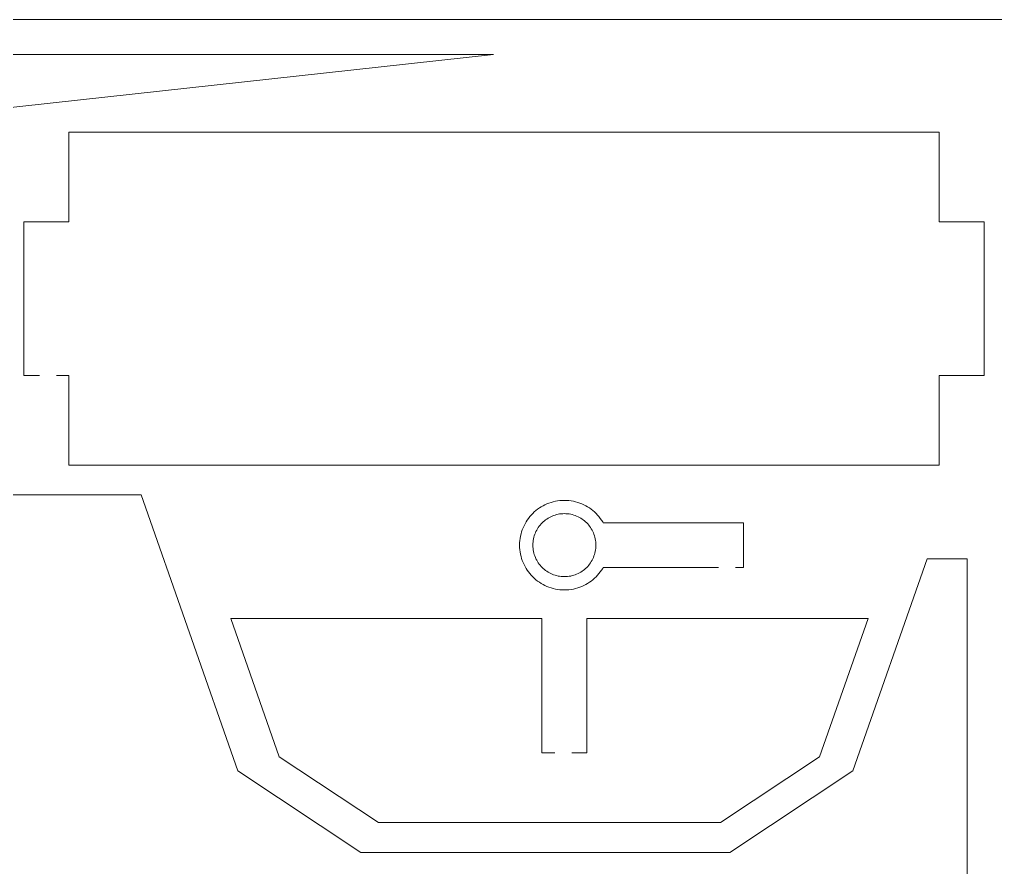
# Model space of a CAD drawing. Header units: centimetres. Extents: x -17.9 to 31.7, y -34.2 to -8.9.
# Drawn here: x 9.4 to 15.09, y -13.87 to -8.92 of the extents above; entities that cross this region are included whole.
import ezdxf

# ---------------------------------------------------------------- set-up
doc = ezdxf.new("R2010")
doc.units = ezdxf.units.CM
doc.header["$MEASUREMENT"] = 0
doc.layers.add('Layer 1', color=7, linetype='Continuous')

msp = doc.modelspace()

# ---------------------------------------------------------------- linework, layer by layer
at = {"layer": 'Layer 1', "color": 250, "lineweight": 20}
msp.add_open_spline([(31.68436, -8.92394), (31.68436, -8.92394), (-17.90561, -8.92394), (-17.90561, -8.92394)], degree=3, dxfattribs=at)
at = {"layer": 'Layer 1', "color": 250, "lineweight": 9}
for points, knots in [([(6.83419, -9.40076), (6.83419, -9.40076), (6.92745, -9.38461), (6.92745, -9.38461), (6.92745, -9.38461), (6.92745, -9.38461), (6.98149, -9.69673), (6.98149, -9.69673), (6.98149, -9.69673), (6.98149, -9.69673), (12.16404, -9.12851), (12.16404, -9.12851), (12.16404, -9.12851), (12.16404, -9.12851), (6.88294, -9.12746), (6.88294, -9.12746)], [0, 0, 0, 0, 0.2, 0.2, 0.2, 0.2, 0.4, 0.4, 0.4, 0.4, 0.6, 0.6, 0.6, 0.6, 1, 1, 1, 1]), ([(9.51961, -10.99869), (9.51961, -10.99869), (9.42934, -10.99869), (9.42934, -10.99869), (9.42934, -10.99869), (9.42934, -10.99869), (9.42934, -10.10237), (9.42934, -10.10237), (9.42934, -10.10237), (9.42934, -10.10237), (9.69033, -10.10237), (9.69033, -10.10237), (9.69033, -10.10237), (9.69033, -10.10237), (9.69033, -9.58041), (9.69033, -9.58041), (9.69033, -9.58041), (9.69033, -9.58041), (14.76159, -9.58041), (14.76159, -9.58041), (14.76159, -9.58041), (14.76159, -9.58041), (14.76159, -10.10237), (14.76159, -10.10237), (14.76159, -10.10237), (14.76159, -10.10237), (15.02257, -10.10237), (15.02257, -10.10237), (15.02257, -10.10237), (15.02257, -10.10237), (15.02257, -10.99869), (15.02257, -10.99869), (15.02257, -10.99869), (15.02257, -10.99869), (14.76159, -10.99869), (14.76159, -10.99869), (14.76159, -10.99869), (14.76159, -10.99869), (14.76159, -11.52066), (14.76159, -11.52066)], [0, 0, 0, 0, 0.0909091, 0.0909091, 0.0909091, 0.0909091, 0.1818182, 0.1818182, 0.1818182, 0.1818182, 0.2727273, 0.2727273, 0.2727273, 0.2727273, 0.3636364, 0.3636364, 0.3636364, 0.3636364, 0.4545455, 0.4545455, 0.4545455, 0.4545455, 0.5454545, 0.5454545, 0.5454545, 0.5454545, 0.6363636, 0.6363636, 0.6363636, 0.6363636, 0.7272727, 0.7272727, 0.7272727, 0.7272727, 0.8181818, 0.8181818, 0.8181818, 0.8181818, 1, 1, 1, 1]), ([(14.76159, -11.52066), (14.76159, -11.52066), (9.69033, -11.52066), (9.69033, -11.52066), (9.69033, -11.52066), (9.69033, -11.52066), (9.69033, -10.99869), (9.69033, -10.99869), (9.69033, -10.99869), (9.69033, -10.99869), (9.61961, -10.99869), (9.61961, -10.99869)], [0, 0, 0, 0, 0.25, 0.25, 0.25, 0.25, 0.5, 0.5, 0.5, 0.5, 1, 1, 1, 1]), ([(14.92365, -12.06779), (14.92365, -12.06779), (14.69056, -12.0678), (14.69056, -12.0678), (14.69056, -12.0678), (14.69056, -12.0678), (14.25796, -13.30314), (14.25796, -13.30314), (14.25796, -13.30314), (14.25796, -13.30314), (13.5413, -13.77815), (13.5413, -13.77815), (13.5413, -13.77815), (13.5413, -13.77815), (11.39166, -13.77815), (11.39166, -13.77815), (11.39166, -13.77815), (11.39166, -13.77815), (10.67504, -13.30315), (10.67504, -13.30315), (10.67504, -13.30315), (10.67504, -13.30315), (10.11191, -11.6952), (10.11191, -11.6952), (10.11191, -11.6952), (10.11191, -11.6952), (4.50701, -11.6952), (4.50701, -11.6952), (4.50701, -11.6952), (4.50701, -11.6952), (3.94392, -13.30314), (3.94392, -13.30314), (3.94392, -13.30314), (3.94392, -13.30314), (3.22725, -13.77815), (3.22725, -13.77815), (3.22725, -13.77815), (3.22725, -13.77815), (2.07983, -13.77815), (2.07983, -13.77815)], [0, 0, 0, 0, 0.0909091, 0.0909091, 0.0909091, 0.0909091, 0.1818182, 0.1818182, 0.1818182, 0.1818182, 0.2727273, 0.2727273, 0.2727273, 0.2727273, 0.3636364, 0.3636364, 0.3636364, 0.3636364, 0.4545455, 0.4545455, 0.4545455, 0.4545455, 0.5454545, 0.5454545, 0.5454545, 0.5454545, 0.6363636, 0.6363636, 0.6363636, 0.6363636, 0.7272727, 0.7272727, 0.7272727, 0.7272727, 0.8181818, 0.8181818, 0.8181818, 0.8181818, 1, 1, 1, 1]), ([(13.47502, -12.11808), (13.47502, -12.11808), (12.80399, -12.11808), (12.80399, -12.11808), (12.80399, -12.11808), (12.80399, -12.11808), (12.80105, -12.12309), (12.80105, -12.12309), (12.80105, -12.12309), (12.80105, -12.12309), (12.79429, -12.13367), (12.79429, -12.13367), (12.79429, -12.13367), (12.79429, -12.13367), (12.78701, -12.14391), (12.78701, -12.14391), (12.78701, -12.14391), (12.78701, -12.14391), (12.77928, -12.15377), (12.77928, -12.15377), (12.77928, -12.15377), (12.77928, -12.15377), (12.77108, -12.16325), (12.77108, -12.16325), (12.77108, -12.16325), (12.77108, -12.16325), (12.76244, -12.17231), (12.76244, -12.17231), (12.76244, -12.17231), (12.76244, -12.17231), (12.7534, -12.18096), (12.7534, -12.18096), (12.7534, -12.18096), (12.7534, -12.18096), (12.74392, -12.18915), (12.74392, -12.18915), (12.74392, -12.18915), (12.74392, -12.18915), (12.73408, -12.19691), (12.73408, -12.19691), (12.73408, -12.19691), (12.73408, -12.19691), (12.72384, -12.20418), (12.72384, -12.20418), (12.72384, -12.20418), (12.72384, -12.20418), (12.71325, -12.21097), (12.71325, -12.21097), (12.71325, -12.21097), (12.71325, -12.21097), (12.70232, -12.21726), (12.70232, -12.21726), (12.70232, -12.21726), (12.70232, -12.21726), (12.69106, -12.22301), (12.69106, -12.22301), (12.69106, -12.22301), (12.69106, -12.22301), (12.6795, -12.22824), (12.6795, -12.22824), (12.6795, -12.22824), (12.6795, -12.22824), (12.66761, -12.23292), (12.66761, -12.23292), (12.66761, -12.23292), (12.66761, -12.23292), (12.65548, -12.23701), (12.65548, -12.23701), (12.65548, -12.23701), (12.65548, -12.23701), (12.64306, -12.24054), (12.64306, -12.24054), (12.64306, -12.24054), (12.64306, -12.24054), (12.63043, -12.24345), (12.63043, -12.24345), (12.63043, -12.24345), (12.63043, -12.24345), (12.61754, -12.24574), (12.61754, -12.24574), (12.61754, -12.24574), (12.61754, -12.24574), (12.60444, -12.2474), (12.60444, -12.2474), (12.60444, -12.2474), (12.60444, -12.2474), (12.59115, -12.24841), (12.59115, -12.24841), (12.59115, -12.24841), (12.59115, -12.24841), (12.57767, -12.24875), (12.57767, -12.24875), (12.57767, -12.24875), (12.57767, -12.24875), (12.56429, -12.24841), (12.56429, -12.24841), (12.56429, -12.24841), (12.56429, -12.24841), (12.5511, -12.2474), (12.5511, -12.2474), (12.5511, -12.2474), (12.5511, -12.2474), (12.53808, -12.24574), (12.53808, -12.24574), (12.53808, -12.24574), (12.53808, -12.24574), (12.52526, -12.24345), (12.52526, -12.24345), (12.52526, -12.24345), (12.52526, -12.24345), (12.51267, -12.24054), (12.51267, -12.24054), (12.51267, -12.24054), (12.51267, -12.24054), (12.50031, -12.23701), (12.50031, -12.23701), (12.50031, -12.23701), (12.50031, -12.23701), (12.48821, -12.23292), (12.48821, -12.23292), (12.48821, -12.23292), (12.48821, -12.23292), (12.47638, -12.22824), (12.47638, -12.22824), (12.47638, -12.22824), (12.47638, -12.22824), (12.46483, -12.22301), (12.46483, -12.22301), (12.46483, -12.22301), (12.46483, -12.22301), (12.45359, -12.21726), (12.45359, -12.21726), (12.45359, -12.21726), (12.45359, -12.21726), (12.44267, -12.21097), (12.44267, -12.21097), (12.44267, -12.21097), (12.44267, -12.21097), (12.43208, -12.20418), (12.43208, -12.20418), (12.43208, -12.20418), (12.43208, -12.20418), (12.42186, -12.19691), (12.42186, -12.19691), (12.42186, -12.19691), (12.42186, -12.19691), (12.41201, -12.18915), (12.41201, -12.18915), (12.41201, -12.18915), (12.41201, -12.18915), (12.40252, -12.18096), (12.40252, -12.18096), (12.40252, -12.18096), (12.40252, -12.18096), (12.39346, -12.17231), (12.39346, -12.17231), (12.39346, -12.17231), (12.39346, -12.17231), (12.38481, -12.16325), (12.38481, -12.16325), (12.38481, -12.16325), (12.38481, -12.16325), (12.3766, -12.15377), (12.3766, -12.15377), (12.3766, -12.15377), (12.3766, -12.15377), (12.36885, -12.14391), (12.36885, -12.14391), (12.36885, -12.14391), (12.36885, -12.14391), (12.36156, -12.13367), (12.36156, -12.13367), (12.36156, -12.13367), (12.36156, -12.13367), (12.35475, -12.12309), (12.35475, -12.12309), (12.35475, -12.12309), (12.35475, -12.12309), (12.34847, -12.11215), (12.34847, -12.11215), (12.34847, -12.11215), (12.34847, -12.11215), (12.34269, -12.10089), (12.34269, -12.10089), (12.34269, -12.10089), (12.34269, -12.10089), (12.33746, -12.08933), (12.33746, -12.08933), (12.33746, -12.08933), (12.33746, -12.08933), (12.33276, -12.07747), (12.33276, -12.07747), (12.33276, -12.07747), (12.33276, -12.07747), (12.32865, -12.06534), (12.32865, -12.06534), (12.32865, -12.06534), (12.32865, -12.06534), (12.32513, -12.05295), (12.32513, -12.05295), (12.32513, -12.05295), (12.32513, -12.05295), (12.3222, -12.04031), (12.3222, -12.04031), (12.3222, -12.04031), (12.3222, -12.04031), (12.3199, -12.02746), (12.3199, -12.02746), (12.3199, -12.02746), (12.3199, -12.02746), (12.31824, -12.01438), (12.31824, -12.01438), (12.31824, -12.01438), (12.31824, -12.01438), (12.31722, -12.00111), (12.31722, -12.00111), (12.31722, -12.00111), (12.31722, -12.00111), (12.31688, -11.98768), (12.31688, -11.98768), (12.31688, -11.98768), (12.31688, -11.98768), (12.31722, -11.97423), (12.31722, -11.97423), (12.31722, -11.97423), (12.31722, -11.97423), (12.31824, -11.96097), (12.31824, -11.96097), (12.31824, -11.96097), (12.31824, -11.96097), (12.3199, -11.94789), (12.3199, -11.94789), (12.3199, -11.94789), (12.3199, -11.94789), (12.3222, -11.93503), (12.3222, -11.93503), (12.3222, -11.93503), (12.3222, -11.93503), (12.32513, -11.92239), (12.32513, -11.92239), (12.32513, -11.92239), (12.32513, -11.92239), (12.32865, -11.90999), (12.32865, -11.90999), (12.32865, -11.90999), (12.32865, -11.90999), (12.33276, -11.89785), (12.33276, -11.89785), (12.33276, -11.89785), (12.33276, -11.89785), (12.33746, -11.88599), (12.33746, -11.88599), (12.33746, -11.88599), (12.33746, -11.88599), (12.34269, -11.87442), (12.34269, -11.87442), (12.34269, -11.87442), (12.34269, -11.87442), (12.34847, -11.86316), (12.34847, -11.86316), (12.34847, -11.86316), (12.34847, -11.86316), (12.35475, -11.85221), (12.35475, -11.85221), (12.35475, -11.85221), (12.35475, -11.85221), (12.36156, -11.84162), (12.36156, -11.84162), (12.36156, -11.84162), (12.36156, -11.84162), (12.36885, -11.83137), (12.36885, -11.83137), (12.36885, -11.83137), (12.36885, -11.83137), (12.3766, -11.8215), (12.3766, -11.8215), (12.3766, -11.8215), (12.3766, -11.8215), (12.38481, -11.81202), (12.38481, -11.81202), (12.38481, -11.81202), (12.38481, -11.81202), (12.39346, -11.80294), (12.39346, -11.80294), (12.39346, -11.80294), (12.39346, -11.80294), (12.40252, -11.7943), (12.40252, -11.7943), (12.40252, -11.7943), (12.40252, -11.7943), (12.41201, -11.78608), (12.41201, -11.78608), (12.41201, -11.78608), (12.41201, -11.78608), (12.42186, -11.77833), (12.42186, -11.77833), (12.42186, -11.77833), (12.42186, -11.77833), (12.43208, -11.77104), (12.43208, -11.77104), (12.43208, -11.77104), (12.43208, -11.77104), (12.44267, -11.76425), (12.44267, -11.76425), (12.44267, -11.76425), (12.44267, -11.76425), (12.45359, -11.75795), (12.45359, -11.75795), (12.45359, -11.75795), (12.45359, -11.75795), (12.46483, -11.75218), (12.46483, -11.75218), (12.46483, -11.75218), (12.46483, -11.75218), (12.47638, -11.74695), (12.47638, -11.74695), (12.47638, -11.74695), (12.47638, -11.74695), (12.48821, -11.74227), (12.48821, -11.74227), (12.48821, -11.74227), (12.48821, -11.74227), (12.50031, -11.73816), (12.50031, -11.73816), (12.50031, -11.73816), (12.50031, -11.73816), (12.51267, -11.73464), (12.51267, -11.73464), (12.51267, -11.73464), (12.51267, -11.73464), (12.52526, -11.73173), (12.52526, -11.73173), (12.52526, -11.73173), (12.52526, -11.73173), (12.53808, -11.72943), (12.53808, -11.72943), (12.53808, -11.72943), (12.53808, -11.72943), (12.5511, -11.72777), (12.5511, -11.72777), (12.5511, -11.72777), (12.5511, -11.72777), (12.56429, -11.72676), (12.56429, -11.72676), (12.56429, -11.72676), (12.56429, -11.72676), (12.57767, -11.72642), (12.57767, -11.72642), (12.57767, -11.72642), (12.57767, -11.72642), (12.59115, -11.72676), (12.59115, -11.72676), (12.59115, -11.72676), (12.59115, -11.72676), (12.60444, -11.72777), (12.60444, -11.72777), (12.60444, -11.72777), (12.60444, -11.72777), (12.61754, -11.72943), (12.61754, -11.72943), (12.61754, -11.72943), (12.61754, -11.72943), (12.63043, -11.73173), (12.63043, -11.73173), (12.63043, -11.73173), (12.63043, -11.73173), (12.64306, -11.73464), (12.64306, -11.73464), (12.64306, -11.73464), (12.64306, -11.73464), (12.65548, -11.73816), (12.65548, -11.73816), (12.65548, -11.73816), (12.65548, -11.73816), (12.66761, -11.74227), (12.66761, -11.74227), (12.66761, -11.74227), (12.66761, -11.74227), (12.6795, -11.74695), (12.6795, -11.74695), (12.6795, -11.74695), (12.6795, -11.74695), (12.69106, -11.75218), (12.69106, -11.75218), (12.69106, -11.75218), (12.69106, -11.75218), (12.70232, -11.75795), (12.70232, -11.75795), (12.70232, -11.75795), (12.70232, -11.75795), (12.71325, -11.76425), (12.71325, -11.76425), (12.71325, -11.76425), (12.71325, -11.76425), (12.72384, -11.77104), (12.72384, -11.77104), (12.72384, -11.77104), (12.72384, -11.77104), (12.73408, -11.77833), (12.73408, -11.77833), (12.73408, -11.77833), (12.73408, -11.77833), (12.74392, -11.78608), (12.74392, -11.78608), (12.74392, -11.78608), (12.74392, -11.78608), (12.7534, -11.7943), (12.7534, -11.7943), (12.7534, -11.7943), (12.7534, -11.7943), (12.76244, -11.80294), (12.76244, -11.80294), (12.76244, -11.80294), (12.76244, -11.80294), (12.77108, -11.81202), (12.77108, -11.81202), (12.77108, -11.81202), (12.77108, -11.81202), (12.77928, -11.8215), (12.77928, -11.8215), (12.77928, -11.8215), (12.77928, -11.8215), (12.78701, -11.83137), (12.78701, -11.83137), (12.78701, -11.83137), (12.78701, -11.83137), (12.79429, -11.84162), (12.79429, -11.84162), (12.79429, -11.84162), (12.79429, -11.84162), (12.80105, -11.85221), (12.80105, -11.85221), (12.80105, -11.85221), (12.80105, -11.85221), (12.80383, -11.85709), (12.80383, -11.85709)], [0, 0, 0, 0, 0.0090909, 0.0090909, 0.0090909, 0.0090909, 0.0181818, 0.0181818, 0.0181818, 0.0181818, 0.0272727, 0.0272727, 0.0272727, 0.0272727, 0.0363636, 0.0363636, 0.0363636, 0.0363636, 0.0454545, 0.0454545, 0.0454545, 0.0454545, 0.0545455, 0.0545455, 0.0545455, 0.0545455, 0.0636364, 0.0636364, 0.0636364, 0.0636364, 0.0727273, 0.0727273, 0.0727273, 0.0727273, 0.0818182, 0.0818182, 0.0818182, 0.0818182, 0.0909091, 0.0909091, 0.0909091, 0.0909091, 0.1, 0.1, 0.1, 0.1, 0.1090909, 0.1090909, 0.1090909, 0.1090909, 0.1181818, 0.1181818, 0.1181818, 0.1181818, 0.1272727, 0.1272727, 0.1272727, 0.1272727, 0.1363636, 0.1363636, 0.1363636, 0.1363636, 0.1454545, 0.1454545, 0.1454545, 0.1454545, 0.1545455, 0.1545455, 0.1545455, 0.1545455, 0.1636364, 0.1636364, 0.1636364, 0.1636364, 0.1727273, 0.1727273, 0.1727273, 0.1727273, 0.1818182, 0.1818182, 0.1818182, 0.1818182, 0.1909091, 0.1909091, 0.1909091, 0.1909091, 0.2, 0.2, 0.2, 0.2, 0.2090909, 0.2090909, 0.2090909, 0.2090909, 0.2181818, 0.2181818, 0.2181818, 0.2181818, 0.2272727, 0.2272727, 0.2272727, 0.2272727, 0.2363636, 0.2363636, 0.2363636, 0.2363636, 0.2454545, 0.2454545, 0.2454545, 0.2454545, 0.2545455, 0.2545455, 0.2545455, 0.2545455, 0.2636364, 0.2636364, 0.2636364, 0.2636364, 0.2727273, 0.2727273, 0.2727273, 0.2727273, 0.2818182, 0.2818182, 0.2818182, 0.2818182, 0.2909091, 0.2909091, 0.2909091, 0.2909091, 0.3, 0.3, 0.3, 0.3, 0.3090909, 0.3090909, 0.3090909, 0.3090909, 0.3181818, 0.3181818, 0.3181818, 0.3181818, 0.3272727, 0.3272727, 0.3272727, 0.3272727, 0.3363636, 0.3363636, 0.3363636, 0.3363636, 0.3454545, 0.3454545, 0.3454545, 0.3454545, 0.3545455, 0.3545455, 0.3545455, 0.3545455, 0.3636364, 0.3636364, 0.3636364, 0.3636364, 0.3727273, 0.3727273, 0.3727273, 0.3727273, 0.3818182, 0.3818182, 0.3818182, 0.3818182, 0.3909091, 0.3909091, 0.3909091, 0.3909091, 0.4, 0.4, 0.4, 0.4, 0.4090909, 0.4090909, 0.4090909, 0.4090909, 0.4181818, 0.4181818, 0.4181818, 0.4181818, 0.4272727, 0.4272727, 0.4272727, 0.4272727, 0.4363636, 0.4363636, 0.4363636, 0.4363636, 0.4454545, 0.4454545, 0.4454545, 0.4454545, 0.4545455, 0.4545455, 0.4545455, 0.4545455, 0.4636364, 0.4636364, 0.4636364, 0.4636364, 0.4727273, 0.4727273, 0.4727273, 0.4727273, 0.4818182, 0.4818182, 0.4818182, 0.4818182, 0.4909091, 0.4909091, 0.4909091, 0.4909091, 0.5, 0.5, 0.5, 0.5, 0.5090909, 0.5090909, 0.5090909, 0.5090909, 0.5181818, 0.5181818, 0.5181818, 0.5181818, 0.5272727, 0.5272727, 0.5272727, 0.5272727, 0.5363636, 0.5363636, 0.5363636, 0.5363636, 0.5454545, 0.5454545, 0.5454545, 0.5454545, 0.5545455, 0.5545455, 0.5545455, 0.5545455, 0.5636364, 0.5636364, 0.5636364, 0.5636364, 0.5727273, 0.5727273, 0.5727273, 0.5727273, 0.5818182, 0.5818182, 0.5818182, 0.5818182, 0.5909091, 0.5909091, 0.5909091, 0.5909091, 0.6, 0.6, 0.6, 0.6, 0.6090909, 0.6090909, 0.6090909, 0.6090909, 0.6181818, 0.6181818, 0.6181818, 0.6181818, 0.6272727, 0.6272727, 0.6272727, 0.6272727, 0.6363636, 0.6363636, 0.6363636, 0.6363636, 0.6454545, 0.6454545, 0.6454545, 0.6454545, 0.6545455, 0.6545455, 0.6545455, 0.6545455, 0.6636364, 0.6636364, 0.6636364, 0.6636364, 0.6727273, 0.6727273, 0.6727273, 0.6727273, 0.6818182, 0.6818182, 0.6818182, 0.6818182, 0.6909091, 0.6909091, 0.6909091, 0.6909091, 0.7, 0.7, 0.7, 0.7, 0.7090909, 0.7090909, 0.7090909, 0.7090909, 0.7181818, 0.7181818, 0.7181818, 0.7181818, 0.7272727, 0.7272727, 0.7272727, 0.7272727, 0.7363636, 0.7363636, 0.7363636, 0.7363636, 0.7454545, 0.7454545, 0.7454545, 0.7454545, 0.7545455, 0.7545455, 0.7545455, 0.7545455, 0.7636364, 0.7636364, 0.7636364, 0.7636364, 0.7727273, 0.7727273, 0.7727273, 0.7727273, 0.7818182, 0.7818182, 0.7818182, 0.7818182, 0.7909091, 0.7909091, 0.7909091, 0.7909091, 0.8, 0.8, 0.8, 0.8, 0.8090909, 0.8090909, 0.8090909, 0.8090909, 0.8181818, 0.8181818, 0.8181818, 0.8181818, 0.8272727, 0.8272727, 0.8272727, 0.8272727, 0.8363636, 0.8363636, 0.8363636, 0.8363636, 0.8454545, 0.8454545, 0.8454545, 0.8454545, 0.8545455, 0.8545455, 0.8545455, 0.8545455, 0.8636364, 0.8636364, 0.8636364, 0.8636364, 0.8727273, 0.8727273, 0.8727273, 0.8727273, 0.8818182, 0.8818182, 0.8818182, 0.8818182, 0.8909091, 0.8909091, 0.8909091, 0.8909091, 0.9, 0.9, 0.9, 0.9, 0.9090909, 0.9090909, 0.9090909, 0.9090909, 0.9181818, 0.9181818, 0.9181818, 0.9181818, 0.9272727, 0.9272727, 0.9272727, 0.9272727, 0.9363636, 0.9363636, 0.9363636, 0.9363636, 0.9454545, 0.9454545, 0.9454545, 0.9454545, 0.9545455, 0.9545455, 0.9545455, 0.9545455, 0.9636364, 0.9636364, 0.9636364, 0.9636364, 0.9727273, 0.9727273, 0.9727273, 0.9727273, 0.9818182, 0.9818182, 0.9818182, 0.9818182, 1, 1, 1, 1]), ([(12.46121, -11.84589), (12.46121, -11.84589), (12.45456, -11.85166), (12.45456, -11.85166), (12.45456, -11.85166), (12.45456, -11.85166), (12.44817, -11.85775), (12.44817, -11.85775), (12.44817, -11.85775), (12.44817, -11.85775), (12.44209, -11.86412), (12.44209, -11.86412), (12.44209, -11.86412), (12.44209, -11.86412), (12.43632, -11.87079), (12.43632, -11.87079), (12.43632, -11.87079), (12.43632, -11.87079), (12.43086, -11.87773), (12.43086, -11.87773), (12.43086, -11.87773), (12.43086, -11.87773), (12.42575, -11.88493), (12.42575, -11.88493), (12.42575, -11.88493), (12.42575, -11.88493), (12.42096, -11.89239), (12.42096, -11.89239), (12.42096, -11.89239), (12.42096, -11.89239), (12.41653, -11.90008), (12.41653, -11.90008), (12.41653, -11.90008), (12.41653, -11.90008), (12.41247, -11.90801), (12.41247, -11.90801), (12.41247, -11.90801), (12.41247, -11.90801), (12.4088, -11.91614), (12.4088, -11.91614), (12.4088, -11.91614), (12.4088, -11.91614), (12.40549, -11.92448), (12.40549, -11.92448), (12.40549, -11.92448), (12.40549, -11.92448), (12.40259, -11.93303), (12.40259, -11.93303), (12.40259, -11.93303), (12.40259, -11.93303), (12.40012, -11.94174), (12.40012, -11.94174), (12.40012, -11.94174), (12.40012, -11.94174), (12.39807, -11.95063), (12.39807, -11.95063), (12.39807, -11.95063), (12.39807, -11.95063), (12.39645, -11.95967), (12.39645, -11.95967), (12.39645, -11.95967), (12.39645, -11.95967), (12.39528, -11.96887), (12.39528, -11.96887), (12.39528, -11.96887), (12.39528, -11.96887), (12.39456, -11.9782), (12.39456, -11.9782), (12.39456, -11.9782), (12.39456, -11.9782), (12.39433, -11.98764), (12.39433, -11.98764), (12.39433, -11.98764), (12.39433, -11.98764), (12.39456, -11.9971), (12.39456, -11.9971), (12.39456, -11.9971), (12.39456, -11.9971), (12.39528, -12.00643), (12.39528, -12.00643), (12.39528, -12.00643), (12.39528, -12.00643), (12.39645, -12.01562), (12.39645, -12.01562), (12.39645, -12.01562), (12.39645, -12.01562), (12.39807, -12.02466), (12.39807, -12.02466), (12.39807, -12.02466), (12.39807, -12.02466), (12.40012, -12.03355), (12.40012, -12.03355), (12.40012, -12.03355), (12.40012, -12.03355), (12.40259, -12.04226), (12.40259, -12.04226), (12.40259, -12.04226), (12.40259, -12.04226), (12.40549, -12.05079), (12.40549, -12.05079), (12.40549, -12.05079), (12.40549, -12.05079), (12.4088, -12.05913), (12.4088, -12.05913), (12.4088, -12.05913), (12.4088, -12.05913), (12.41247, -12.06727), (12.41247, -12.06727), (12.41247, -12.06727), (12.41247, -12.06727), (12.41653, -12.07518), (12.41653, -12.07518), (12.41653, -12.07518), (12.41653, -12.07518), (12.42096, -12.08287), (12.42096, -12.08287), (12.42096, -12.08287), (12.42096, -12.08287), (12.42575, -12.09032), (12.42575, -12.09032), (12.42575, -12.09032), (12.42575, -12.09032), (12.43086, -12.09752), (12.43086, -12.09752), (12.43086, -12.09752), (12.43086, -12.09752), (12.43632, -12.10445), (12.43632, -12.10445), (12.43632, -12.10445), (12.43632, -12.10445), (12.44209, -12.11111), (12.44209, -12.11111), (12.44209, -12.11111), (12.44209, -12.11111), (12.44817, -12.11748), (12.44817, -12.11748), (12.44817, -12.11748), (12.44817, -12.11748), (12.45456, -12.12357), (12.45456, -12.12357), (12.45456, -12.12357), (12.45456, -12.12357), (12.46121, -12.12933), (12.46121, -12.12933), (12.46121, -12.12933), (12.46121, -12.12933), (12.46815, -12.13478), (12.46815, -12.13478), (12.46815, -12.13478), (12.46815, -12.13478), (12.47534, -12.13989), (12.47534, -12.13989), (12.47534, -12.13989), (12.47534, -12.13989), (12.48279, -12.14467), (12.48279, -12.14467), (12.48279, -12.14467), (12.48279, -12.14467), (12.49047, -12.14909), (12.49047, -12.14909), (12.49047, -12.14909), (12.49047, -12.14909), (12.49836, -12.15315), (12.49836, -12.15315), (12.49836, -12.15315), (12.49836, -12.15315), (12.50649, -12.15682), (12.50649, -12.15682), (12.50649, -12.15682), (12.50649, -12.15682), (12.51482, -12.16011), (12.51482, -12.16011), (12.51482, -12.16011), (12.51482, -12.16011), (12.52332, -12.16298), (12.52332, -12.16298), (12.52332, -12.16298), (12.52332, -12.16298), (12.53201, -12.16546), (12.53201, -12.16546), (12.53201, -12.16546), (12.53201, -12.16546), (12.54086, -12.16751), (12.54086, -12.16751), (12.54086, -12.16751), (12.54086, -12.16751), (12.54988, -12.16912), (12.54988, -12.16912), (12.54988, -12.16912), (12.54988, -12.16912), (12.55903, -12.17029), (12.55903, -12.17029), (12.55903, -12.17029), (12.55903, -12.17029), (12.56831, -12.171), (12.56831, -12.171), (12.56831, -12.171), (12.56831, -12.171), (12.57771, -12.17123), (12.57771, -12.17123), (12.57771, -12.17123), (12.57771, -12.17123), (12.5872, -12.171), (12.5872, -12.171), (12.5872, -12.171), (12.5872, -12.171), (12.59654, -12.17029), (12.59654, -12.17029), (12.59654, -12.17029), (12.59654, -12.17029), (12.60574, -12.16912), (12.60574, -12.16912), (12.60574, -12.16912), (12.60574, -12.16912), (12.6148, -12.16751), (12.6148, -12.16751), (12.6148, -12.16751), (12.6148, -12.16751), (12.62371, -12.16546), (12.62371, -12.16546), (12.62371, -12.16546), (12.62371, -12.16546), (12.63243, -12.16298), (12.63243, -12.16298), (12.63243, -12.16298), (12.63243, -12.16298), (12.64097, -12.16011), (12.64097, -12.16011), (12.64097, -12.16011), (12.64097, -12.16011), (12.64932, -12.15682), (12.64932, -12.15682), (12.64932, -12.15682), (12.64932, -12.15682), (12.65744, -12.15315), (12.65744, -12.15315), (12.65744, -12.15315), (12.65744, -12.15315), (12.66537, -12.14909), (12.66537, -12.14909), (12.66537, -12.14909), (12.66537, -12.14909), (12.67305, -12.14467), (12.67305, -12.14467), (12.67305, -12.14467), (12.67305, -12.14467), (12.6805, -12.13989), (12.6805, -12.13989), (12.6805, -12.13989), (12.6805, -12.13989), (12.68769, -12.13478), (12.68769, -12.13478), (12.68769, -12.13478), (12.68769, -12.13478), (12.69464, -12.12933), (12.69464, -12.12933), (12.69464, -12.12933), (12.69464, -12.12933), (12.70128, -12.12357), (12.70128, -12.12357), (12.70128, -12.12357), (12.70128, -12.12357), (12.70765, -12.11748), (12.70765, -12.11748), (12.70765, -12.11748), (12.70765, -12.11748), (12.71373, -12.11111), (12.71373, -12.11111), (12.71373, -12.11111), (12.71373, -12.11111), (12.71949, -12.10445), (12.71949, -12.10445), (12.71949, -12.10445), (12.71949, -12.10445), (12.72493, -12.09752), (12.72493, -12.09752), (12.72493, -12.09752), (12.72493, -12.09752), (12.73004, -12.09032), (12.73004, -12.09032), (12.73004, -12.09032), (12.73004, -12.09032), (12.7348, -12.08287), (12.7348, -12.08287), (12.7348, -12.08287), (12.7348, -12.08287), (12.73921, -12.07518), (12.73921, -12.07518), (12.73921, -12.07518), (12.73921, -12.07518), (12.74325, -12.06727), (12.74325, -12.06727), (12.74325, -12.06727), (12.74325, -12.06727), (12.74692, -12.05913), (12.74692, -12.05913), (12.74692, -12.05913), (12.74692, -12.05913), (12.75021, -12.05079), (12.75021, -12.05079), (12.75021, -12.05079), (12.75021, -12.05079), (12.75307, -12.04226), (12.75307, -12.04226), (12.75307, -12.04226), (12.75307, -12.04226), (12.75554, -12.03355), (12.75554, -12.03355), (12.75554, -12.03355), (12.75554, -12.03355), (12.7576, -12.02466), (12.7576, -12.02466), (12.7576, -12.02466), (12.7576, -12.02466), (12.7592, -12.01562), (12.7592, -12.01562), (12.7592, -12.01562), (12.7592, -12.01562), (12.76036, -12.00643), (12.76036, -12.00643), (12.76036, -12.00643), (12.76036, -12.00643), (12.76107, -11.9971), (12.76107, -11.9971), (12.76107, -11.9971), (12.76107, -11.9971), (12.7613, -11.98764), (12.7613, -11.98764), (12.7613, -11.98764), (12.7613, -11.98764), (12.76107, -11.9782), (12.76107, -11.9782), (12.76107, -11.9782), (12.76107, -11.9782), (12.76036, -11.96887), (12.76036, -11.96887), (12.76036, -11.96887), (12.76036, -11.96887), (12.7592, -11.95967), (12.7592, -11.95967), (12.7592, -11.95967), (12.7592, -11.95967), (12.7576, -11.95063), (12.7576, -11.95063), (12.7576, -11.95063), (12.7576, -11.95063), (12.75554, -11.94174), (12.75554, -11.94174), (12.75554, -11.94174), (12.75554, -11.94174), (12.75307, -11.93303), (12.75307, -11.93303), (12.75307, -11.93303), (12.75307, -11.93303), (12.75021, -11.92448), (12.75021, -11.92448), (12.75021, -11.92448), (12.75021, -11.92448), (12.74692, -11.91614), (12.74692, -11.91614), (12.74692, -11.91614), (12.74692, -11.91614), (12.74325, -11.90801), (12.74325, -11.90801), (12.74325, -11.90801), (12.74325, -11.90801), (12.73921, -11.90008), (12.73921, -11.90008), (12.73921, -11.90008), (12.73921, -11.90008), (12.7348, -11.89239), (12.7348, -11.89239), (12.7348, -11.89239), (12.7348, -11.89239), (12.73004, -11.88493), (12.73004, -11.88493), (12.73004, -11.88493), (12.73004, -11.88493), (12.72493, -11.87773), (12.72493, -11.87773), (12.72493, -11.87773), (12.72493, -11.87773), (12.71949, -11.87079), (12.71949, -11.87079), (12.71949, -11.87079), (12.71949, -11.87079), (12.71373, -11.86412), (12.71373, -11.86412), (12.71373, -11.86412), (12.71373, -11.86412), (12.70765, -11.85775), (12.70765, -11.85775), (12.70765, -11.85775), (12.70765, -11.85775), (12.70128, -11.85166), (12.70128, -11.85166), (12.70128, -11.85166), (12.70128, -11.85166), (12.69464, -11.84589), (12.69464, -11.84589), (12.69464, -11.84589), (12.69464, -11.84589), (12.68769, -11.84043), (12.68769, -11.84043), (12.68769, -11.84043), (12.68769, -11.84043), (12.6805, -11.83531), (12.6805, -11.83531), (12.6805, -11.83531), (12.6805, -11.83531), (12.67305, -11.83053), (12.67305, -11.83053), (12.67305, -11.83053), (12.67305, -11.83053), (12.66537, -11.8261), (12.66537, -11.8261), (12.66537, -11.8261), (12.66537, -11.8261), (12.65744, -11.82204), (12.65744, -11.82204), (12.65744, -11.82204), (12.65744, -11.82204), (12.64932, -11.81837), (12.64932, -11.81837), (12.64932, -11.81837), (12.64932, -11.81837), (12.64097, -11.81508), (12.64097, -11.81508), (12.64097, -11.81508), (12.64097, -11.81508), (12.63243, -11.81218), (12.63243, -11.81218), (12.63243, -11.81218), (12.63243, -11.81218), (12.62371, -11.80971), (12.62371, -11.80971), (12.62371, -11.80971), (12.62371, -11.80971), (12.6148, -11.80766), (12.6148, -11.80766), (12.6148, -11.80766), (12.6148, -11.80766), (12.60574, -11.80604), (12.60574, -11.80604), (12.60574, -11.80604), (12.60574, -11.80604), (12.59654, -11.80488), (12.59654, -11.80488), (12.59654, -11.80488), (12.59654, -11.80488), (12.5872, -11.80417), (12.5872, -11.80417), (12.5872, -11.80417), (12.5872, -11.80417), (12.57771, -11.80393), (12.57771, -11.80393), (12.57771, -11.80393), (12.57771, -11.80393), (12.56831, -11.80417), (12.56831, -11.80417), (12.56831, -11.80417), (12.56831, -11.80417), (12.55903, -11.80488), (12.55903, -11.80488), (12.55903, -11.80488), (12.55903, -11.80488), (12.54988, -11.80604), (12.54988, -11.80604), (12.54988, -11.80604), (12.54988, -11.80604), (12.54086, -11.80766), (12.54086, -11.80766), (12.54086, -11.80766), (12.54086, -11.80766), (12.53201, -11.80971), (12.53201, -11.80971), (12.53201, -11.80971), (12.53201, -11.80971), (12.52332, -11.81218), (12.52332, -11.81218), (12.52332, -11.81218), (12.52332, -11.81218), (12.51482, -11.81508), (12.51482, -11.81508), (12.51482, -11.81508), (12.51482, -11.81508), (12.50649, -11.81837), (12.50649, -11.81837), (12.50649, -11.81837), (12.50649, -11.81837), (12.49836, -11.82204), (12.49836, -11.82204), (12.49836, -11.82204), (12.49836, -11.82204), (12.49047, -11.8261), (12.49047, -11.8261), (12.49047, -11.8261), (12.49047, -11.8261), (12.48279, -11.83053), (12.48279, -11.83053), (12.48279, -11.83053), (12.48279, -11.83053), (12.47534, -11.83531), (12.47534, -11.83531), (12.47534, -11.83531), (12.47534, -11.83531), (12.46815, -11.84043), (12.46815, -11.84043), (12.46815, -11.84043), (12.46815, -11.84043), (12.46121, -11.84589), (12.46121, -11.84589)], [0, 0, 0, 0, 0.0077519, 0.0077519, 0.0077519, 0.0077519, 0.0155039, 0.0155039, 0.0155039, 0.0155039, 0.0232558, 0.0232558, 0.0232558, 0.0232558, 0.0310078, 0.0310078, 0.0310078, 0.0310078, 0.0387597, 0.0387597, 0.0387597, 0.0387597, 0.0465116, 0.0465116, 0.0465116, 0.0465116, 0.0542636, 0.0542636, 0.0542636, 0.0542636, 0.0620155, 0.0620155, 0.0620155, 0.0620155, 0.0697674, 0.0697674, 0.0697674, 0.0697674, 0.0775194, 0.0775194, 0.0775194, 0.0775194, 0.0852713, 0.0852713, 0.0852713, 0.0852713, 0.0930233, 0.0930233, 0.0930233, 0.0930233, 0.1007752, 0.1007752, 0.1007752, 0.1007752, 0.1085271, 0.1085271, 0.1085271, 0.1085271, 0.1162791, 0.1162791, 0.1162791, 0.1162791, 0.124031, 0.124031, 0.124031, 0.124031, 0.1317829, 0.1317829, 0.1317829, 0.1317829, 0.1395349, 0.1395349, 0.1395349, 0.1395349, 0.1472868, 0.1472868, 0.1472868, 0.1472868, 0.1550388, 0.1550388, 0.1550388, 0.1550388, 0.1627907, 0.1627907, 0.1627907, 0.1627907, 0.1705426, 0.1705426, 0.1705426, 0.1705426, 0.1782946, 0.1782946, 0.1782946, 0.1782946, 0.1860465, 0.1860465, 0.1860465, 0.1860465, 0.1937984, 0.1937984, 0.1937984, 0.1937984, 0.2015504, 0.2015504, 0.2015504, 0.2015504, 0.2093023, 0.2093023, 0.2093023, 0.2093023, 0.2170543, 0.2170543, 0.2170543, 0.2170543, 0.2248062, 0.2248062, 0.2248062, 0.2248062, 0.2325581, 0.2325581, 0.2325581, 0.2325581, 0.2403101, 0.2403101, 0.2403101, 0.2403101, 0.248062, 0.248062, 0.248062, 0.248062, 0.255814, 0.255814, 0.255814, 0.255814, 0.2635659, 0.2635659, 0.2635659, 0.2635659, 0.2713178, 0.2713178, 0.2713178, 0.2713178, 0.2790698, 0.2790698, 0.2790698, 0.2790698, 0.2868217, 0.2868217, 0.2868217, 0.2868217, 0.2945736, 0.2945736, 0.2945736, 0.2945736, 0.3023256, 0.3023256, 0.3023256, 0.3023256, 0.3100775, 0.3100775, 0.3100775, 0.3100775, 0.3178295, 0.3178295, 0.3178295, 0.3178295, 0.3255814, 0.3255814, 0.3255814, 0.3255814, 0.3333333, 0.3333333, 0.3333333, 0.3333333, 0.3410853, 0.3410853, 0.3410853, 0.3410853, 0.3488372, 0.3488372, 0.3488372, 0.3488372, 0.3565891, 0.3565891, 0.3565891, 0.3565891, 0.3643411, 0.3643411, 0.3643411, 0.3643411, 0.372093, 0.372093, 0.372093, 0.372093, 0.379845, 0.379845, 0.379845, 0.379845, 0.3875969, 0.3875969, 0.3875969, 0.3875969, 0.3953488, 0.3953488, 0.3953488, 0.3953488, 0.4031008, 0.4031008, 0.4031008, 0.4031008, 0.4108527, 0.4108527, 0.4108527, 0.4108527, 0.4186047, 0.4186047, 0.4186047, 0.4186047, 0.4263566, 0.4263566, 0.4263566, 0.4263566, 0.4341085, 0.4341085, 0.4341085, 0.4341085, 0.4418605, 0.4418605, 0.4418605, 0.4418605, 0.4496124, 0.4496124, 0.4496124, 0.4496124, 0.4573643, 0.4573643, 0.4573643, 0.4573643, 0.4651163, 0.4651163, 0.4651163, 0.4651163, 0.4728682, 0.4728682, 0.4728682, 0.4728682, 0.4806202, 0.4806202, 0.4806202, 0.4806202, 0.4883721, 0.4883721, 0.4883721, 0.4883721, 0.496124, 0.496124, 0.496124, 0.496124, 0.503876, 0.503876, 0.503876, 0.503876, 0.5116279, 0.5116279, 0.5116279, 0.5116279, 0.5193798, 0.5193798, 0.5193798, 0.5193798, 0.5271318, 0.5271318, 0.5271318, 0.5271318, 0.5348837, 0.5348837, 0.5348837, 0.5348837, 0.5426357, 0.5426357, 0.5426357, 0.5426357, 0.5503876, 0.5503876, 0.5503876, 0.5503876, 0.5581395, 0.5581395, 0.5581395, 0.5581395, 0.5658915, 0.5658915, 0.5658915, 0.5658915, 0.5736434, 0.5736434, 0.5736434, 0.5736434, 0.5813953, 0.5813953, 0.5813953, 0.5813953, 0.5891473, 0.5891473, 0.5891473, 0.5891473, 0.5968992, 0.5968992, 0.5968992, 0.5968992, 0.6046512, 0.6046512, 0.6046512, 0.6046512, 0.6124031, 0.6124031, 0.6124031, 0.6124031, 0.620155, 0.620155, 0.620155, 0.620155, 0.627907, 0.627907, 0.627907, 0.627907, 0.6356589, 0.6356589, 0.6356589, 0.6356589, 0.6434109, 0.6434109, 0.6434109, 0.6434109, 0.6511628, 0.6511628, 0.6511628, 0.6511628, 0.6589147, 0.6589147, 0.6589147, 0.6589147, 0.6666667, 0.6666667, 0.6666667, 0.6666667, 0.6744186, 0.6744186, 0.6744186, 0.6744186, 0.6821705, 0.6821705, 0.6821705, 0.6821705, 0.6899225, 0.6899225, 0.6899225, 0.6899225, 0.6976744, 0.6976744, 0.6976744, 0.6976744, 0.7054264, 0.7054264, 0.7054264, 0.7054264, 0.7131783, 0.7131783, 0.7131783, 0.7131783, 0.7209302, 0.7209302, 0.7209302, 0.7209302, 0.7286822, 0.7286822, 0.7286822, 0.7286822, 0.7364341, 0.7364341, 0.7364341, 0.7364341, 0.744186, 0.744186, 0.744186, 0.744186, 0.751938, 0.751938, 0.751938, 0.751938, 0.7596899, 0.7596899, 0.7596899, 0.7596899, 0.7674419, 0.7674419, 0.7674419, 0.7674419, 0.7751938, 0.7751938, 0.7751938, 0.7751938, 0.7829457, 0.7829457, 0.7829457, 0.7829457, 0.7906977, 0.7906977, 0.7906977, 0.7906977, 0.7984496, 0.7984496, 0.7984496, 0.7984496, 0.8062016, 0.8062016, 0.8062016, 0.8062016, 0.8139535, 0.8139535, 0.8139535, 0.8139535, 0.8217054, 0.8217054, 0.8217054, 0.8217054, 0.8294574, 0.8294574, 0.8294574, 0.8294574, 0.8372093, 0.8372093, 0.8372093, 0.8372093, 0.8449612, 0.8449612, 0.8449612, 0.8449612, 0.8527132, 0.8527132, 0.8527132, 0.8527132, 0.8604651, 0.8604651, 0.8604651, 0.8604651, 0.8682171, 0.8682171, 0.8682171, 0.8682171, 0.875969, 0.875969, 0.875969, 0.875969, 0.8837209, 0.8837209, 0.8837209, 0.8837209, 0.8914729, 0.8914729, 0.8914729, 0.8914729, 0.8992248, 0.8992248, 0.8992248, 0.8992248, 0.9069767, 0.9069767, 0.9069767, 0.9069767, 0.9147287, 0.9147287, 0.9147287, 0.9147287, 0.9224806, 0.9224806, 0.9224806, 0.9224806, 0.9302326, 0.9302326, 0.9302326, 0.9302326, 0.9379845, 0.9379845, 0.9379845, 0.9379845, 0.9457364, 0.9457364, 0.9457364, 0.9457364, 0.9534884, 0.9534884, 0.9534884, 0.9534884, 0.9612403, 0.9612403, 0.9612403, 0.9612403, 0.9689922, 0.9689922, 0.9689922, 0.9689922, 0.9767442, 0.9767442, 0.9767442, 0.9767442, 0.9844961, 0.9844961, 0.9844961, 0.9844961, 1, 1, 1, 1]), ([(12.80383, -11.85709), (12.80383, -11.85709), (13.62175, -11.85709), (13.62175, -11.85709), (13.62175, -11.85709), (13.62175, -11.85709), (13.62175, -12.11808), (13.62175, -12.11808), (13.62175, -12.11808), (13.62175, -12.11808), (13.57502, -12.11808), (13.57502, -12.11808)], [0, 0, 0, 0, 0.25, 0.25, 0.25, 0.25, 0.5, 0.5, 0.5, 0.5, 1, 1, 1, 1]), ([(1.02735, -17.65136), (1.02735, -17.65136), (7.9306, -17.65136), (7.9306, -17.65136), (7.9306, -17.65136), (7.9306, -17.65136), (8.08636, -17.65136), (8.08636, -17.65136), (8.08636, -17.65136), (8.08636, -17.65136), (8.54018, -16.83863), (8.54018, -16.83863), (8.54018, -16.83863), (8.54018, -16.83863), (8.76805, -16.96588), (8.76805, -16.96588), (8.76805, -16.96588), (8.76805, -16.96588), (9.14987, -16.28206), (9.14987, -16.28206), (9.14987, -16.28206), (9.14987, -16.28206), (8.922, -16.15482), (8.922, -16.15482), (8.922, -16.15482), (8.922, -16.15482), (9.37876, -15.33684), (9.37876, -15.33684), (9.37876, -15.33684), (9.37876, -15.33684), (9.37876, -14.42393), (9.37876, -14.42393), (9.37876, -14.42393), (9.37876, -14.42393), (14.92368, -14.42392), (14.92368, -14.42392), (14.92368, -14.42392), (14.92368, -14.42392), (14.92365, -12.06779), (14.92365, -12.06779)], [0, 0, 0, 0, 0.0909091, 0.0909091, 0.0909091, 0.0909091, 0.1818182, 0.1818182, 0.1818182, 0.1818182, 0.2727273, 0.2727273, 0.2727273, 0.2727273, 0.3636364, 0.3636364, 0.3636364, 0.3636364, 0.4545455, 0.4545455, 0.4545455, 0.4545455, 0.5454545, 0.5454545, 0.5454545, 0.5454545, 0.6363636, 0.6363636, 0.6363636, 0.6363636, 0.7272727, 0.7272727, 0.7272727, 0.7272727, 0.8181818, 0.8181818, 0.8181818, 0.8181818, 1, 1, 1, 1]), ([(14.34717, -12.41428), (14.34717, -12.41428), (14.06482, -13.22054), (14.06482, -13.22054), (14.06482, -13.22054), (14.06482, -13.22054), (13.48683, -13.60364), (13.48683, -13.60364), (13.48683, -13.60364), (13.48683, -13.60364), (11.49451, -13.60364), (11.49451, -13.60364), (11.49451, -13.60364), (11.49451, -13.60364), (10.91652, -13.22054), (10.91652, -13.22054), (10.91652, -13.22054), (10.91652, -13.22054), (10.63417, -12.41428), (10.63417, -12.41428), (10.63417, -12.41428), (10.63417, -12.41428), (12.44641, -12.41428), (12.44641, -12.41428), (12.44641, -12.41428), (12.44641, -12.41428), (12.44641, -13.19723), (12.44641, -13.19723), (12.44641, -13.19723), (12.44641, -13.19723), (12.52138, -13.19723), (12.52138, -13.19723)], [0, 0, 0, 0, 0.1111111, 0.1111111, 0.1111111, 0.1111111, 0.2222222, 0.2222222, 0.2222222, 0.2222222, 0.3333333, 0.3333333, 0.3333333, 0.3333333, 0.4444444, 0.4444444, 0.4444444, 0.4444444, 0.5555556, 0.5555556, 0.5555556, 0.5555556, 0.6666667, 0.6666667, 0.6666667, 0.6666667, 0.7777778, 0.7777778, 0.7777778, 0.7777778, 1, 1, 1, 1]), ([(12.62138, -13.19723), (12.62138, -13.19723), (12.70791, -13.19723), (12.70791, -13.19723), (12.70791, -13.19723), (12.70791, -13.19723), (12.70791, -12.41428), (12.70791, -12.41428), (12.70791, -12.41428), (12.70791, -12.41428), (14.34717, -12.41428), (14.34717, -12.41428)], [0, 0, 0, 0, 0.25, 0.25, 0.25, 0.25, 0.5, 0.5, 0.5, 0.5, 1, 1, 1, 1])]:
    msp.add_open_spline(points, degree=3, knots=knots, dxfattribs=at)

doc.saveas('drawing.dxf')
